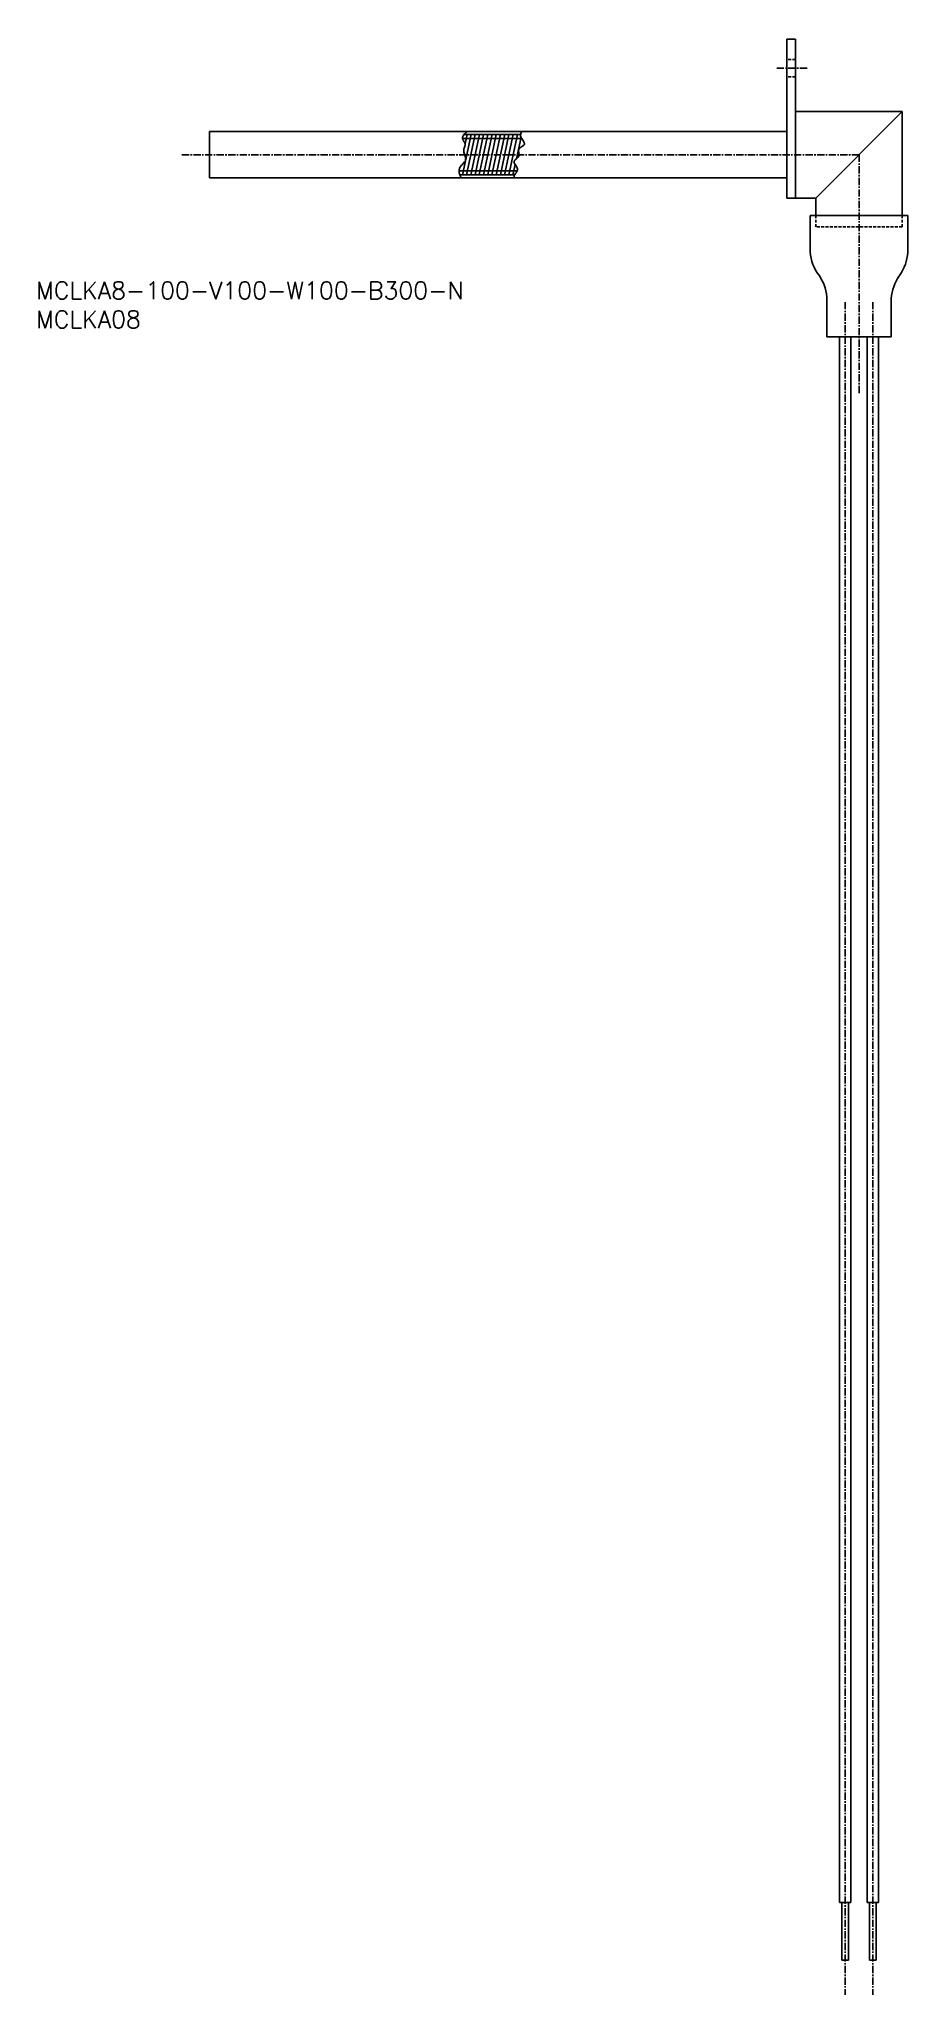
# Model space of a CAD drawing. Extents: x 1 to 151, y -288 to 50.
import ezdxf

# ---------------------------------------------------------------- set-up
doc = ezdxf.new("R2010")
doc.units = 0
doc.linetypes.add('CENTER', pattern=[2, 1.25, -0.25, 0.25, -0.25])
doc.linetypes.add('DASHED', pattern=[0.75, 0.5, -0.25])
doc.layers.get('0').update_dxf_attribs({"linetype": 'CONTINUOUS'})
doc.layers.add('CENTER', color=1, linetype='CENTER')
doc.styles.get("Standard").update_dxf_attribs({"font": 'txt.shx'})

# ---------------------------------------------------------------- blocks, each defined once
blk = doc.blocks.new('*U9')
at = {"color": 7, "linetype": 'CONTINUOUS'}
blk.add_text('MCLKA08', height=3, dxfattribs=at).set_placement((0, 0))
blk = doc.blocks.new('*U10')
at = {"color": 7, "linetype": 'CONTINUOUS'}
blk.add_text('MCLKA8-100-V100-W100-B300-N', height=3, dxfattribs=at).set_placement((0, 5))

msp = doc.modelspace()

# ---------------------------------------------------------------- linework, layer by layer
at = {"color": 7, "linetype": 'CONTINUOUS'}
for p, q in [((130, 50), (131.5, 50)), ((130, 22.5), (130, 50)), ((131.5, 22.5), (131.5, 50)), ((131.5, 37.5), (150, 37.5)), ((135, 22.5), (150, 37.5)), ((150, 19.5), (150, 37.5)), ((130, 34), (30, 34)), ((30, 34), (30, 26)), ((130, 26), (30, 26)), ((131.5, 22.5), (130, 22.5)), ((131.5, 22.5), (135, 22.5)), ((135, 19.5), (135, 22.5)), ((150.97, 19.5), (134.03, 19.5)), ((134.03, 19.5), (134.03, 13.7)), ((150.97, 19.5), (150.97, 13.57)), ((135.28, 9.56), (135.69, 8.95)), ((149.18, 8.55), (149.85, 9.63)), ((136.94, 4.8), (136.94, -1.5)), ((148.06, 4.61), (148.06, -1.5)), ((148.06, -1.5), (136.94, -1.5)), ((139.14, -1.5), (139.14, -272.5)), ((141.06, -1.5), (141.06, -272.5)), ((143.94, -1.5), (143.94, -272.5)), ((145.86, -1.5), (145.86, -272.5)), ((139.14, -272.5), (141.06, -272.5)), ((139.5, -272.5), (139.5, -282.5)), ((140.7, -272.5), (140.7, -282.5)), ((143.94, -272.5), (145.86, -272.5)), ((144.3, -272.5), (144.3, -282.5)), ((145.5, -272.5), (145.5, -282.5)), ((139.5, -282.5), (140.7, -282.5)), ((144.3, -282.5), (145.5, -282.5))]:
    msp.add_line(p, q, dxfattribs=at)
at = {"color": 3, "linetype": 'DASHED'}
for p, q in [((131.5, 46.5), (130, 46.5)), ((131.5, 43.5), (130, 43.5)), ((135.03, 19.5), (135.03, 17.5)), ((149.97, 17.5), (135.03, 17.5)), ((149.97, 19.5), (149.97, 17.5))]:
    msp.add_line(p, q, dxfattribs=at)
at = {"color": 3, "linetype": 'CONTINUOUS'}
for p, q in [((84.05, 33.88), (84.06, 33.88)), ((73.81, 26.49), (75.31, 33.51)), ((73.85, 32.79), (84.1, 32.79)), ((74.12, 33.51), (83.9, 33.51)), ((74.27, 31.9), (74.62, 33.51)), ((74.54, 26.51), (76.04, 33.51)), ((75.28, 26.51), (76.77, 33.51)), ((76.01, 26.51), (77.5, 33.51)), ((76.74, 26.55), (78.23, 33.51)), ((77.47, 26.51), (78.96, 33.51)), ((78.2, 26.51), (79.69, 33.51)), ((78.93, 26.51), (80.42, 33.51)), ((79.66, 26.51), (81.15, 33.51)), ((80.39, 26.49), (81.88, 33.51)), ((81.12, 26.51), (82.61, 33.51)), ((81.85, 26.51), (83.34, 33.51)), ((83.17, 29.29), (83.97, 33.03)), ((73.24, 27.21), (83.33, 27.21)), ((82.58, 26.49), (82.96, 28.29)), ((73.38, 26.49), (82.86, 26.49))]:
    msp.add_line(p, q, dxfattribs=at)
at = {"color": 3, "linetype": 'CONTINUOUS', "flags": 128}
for points in [[(74.59, 34), (74.49, 33.9), (74.33, 33.75), (74.19, 33.59), (74.07, 33.44), (73.97, 33.28), (73.89, 33.13), (73.85, 32.97), (73.84, 32.81), (73.88, 32.66), (73.91, 32.59), (73.95, 32.52), (73.99, 32.45), (74.04, 32.38), (74.08, 32.3), (74.13, 32.23), (74.17, 32.16), (74.21, 32.09), (74.24, 32.01), (74.27, 31.94), (74.28, 31.83), (74.28, 31.72), (74.27, 31.6), (74.24, 31.49), (74.2, 31.37), (74.16, 31.25), (74.12, 31.13), (74.09, 31.01), (74.06, 30.89), (74.05, 30.77), (74.05, 30.6), (74.07, 30.42), (74.12, 30.25), (74.17, 30.08), (74.23, 29.9), (74.29, 29.74), (74.34, 29.57), (74.38, 29.41), (74.39, 29.26), (74.38, 29.11), (74.33, 28.96), (74.25, 28.81), (74.15, 28.68), (74.03, 28.54), (73.9, 28.4), (73.76, 28.26), (73.63, 28.12), (73.51, 27.98), (73.41, 27.83), (73.33, 27.67), (73.29, 27.56), (73.26, 27.44), (73.25, 27.33), (73.24, 27.21), (73.25, 27.09), (73.26, 26.97), (73.28, 26.85), (73.31, 26.73), (73.34, 26.61), (73.38, 26.5), (73.41, 26.42), (73.44, 26.35), (73.47, 26.28), (73.5, 26.2), (73.54, 26.13), (73.57, 26.06), (73.6, 26)], [(84.13, 34), (84.12, 33.99), (84.06, 33.88), (84, 33.78), (83.95, 33.67), (83.92, 33.57), (83.89, 33.46), (83.89, 33.35), (83.9, 33.24), (83.94, 33.09), (84.01, 32.94), (84.1, 32.79), (84.2, 32.64), (84.3, 32.49), (84.4, 32.35), (84.48, 32.21), (84.54, 32.07), (84.56, 31.95), (84.55, 31.83), (84.5, 31.73), (84.42, 31.64), (84.32, 31.55), (84.21, 31.47), (84.08, 31.38), (83.96, 31.29), (83.84, 31.2), (83.73, 31.1), (83.64, 31), (83.58, 30.88), (83.56, 30.78), (83.55, 30.67), (83.56, 30.56), (83.57, 30.44), (83.6, 30.32), (83.62, 30.21), (83.63, 30.09), (83.64, 29.97), (83.63, 29.86), (83.61, 29.76), (83.55, 29.66), (83.48, 29.56), (83.38, 29.47), (83.28, 29.38), (83.17, 29.29), (83.07, 29.21), (82.97, 29.13), (82.88, 29.04), (82.82, 28.95), (82.77, 28.86), (82.76, 28.73), (82.8, 28.6), (82.86, 28.46), (82.95, 28.31), (83.05, 28.16), (83.15, 28.01), (83.24, 27.85), (83.32, 27.7), (83.37, 27.55), (83.38, 27.4), (83.36, 27.29), (83.32, 27.18), (83.26, 27.08), (83.19, 26.97), (83.11, 26.87), (83.03, 26.76), (82.95, 26.65), (82.88, 26.55), (82.83, 26.44), (82.8, 26.32), (82.79, 26.27), (82.79, 26.22), (82.79, 26.16), (82.79, 26.11), (82.8, 26.06), (82.81, 26), (82.81, 26)]]:
    msp.add_lwpolyline(points, dxfattribs=at)
at = {"color": 7, "linetype": 'CONTINUOUS'}
for centre, start, end in [((141.53, 13.7), 180, 213.5816), ((143.47, 13.57), 328.3035, 0), ((129.44, 4.8), 0, 33.5816), ((155.56, 4.61), 148.3035, 180)]:
    msp.add_arc(centre, 7.5, start, end, dxfattribs=at)
at = {"layer": 'CENTER', "color": 1, "linetype": 'CENTER'}
for p, q in [((133.5, 45), (128, 45)), ((142.5, 30), (25, 30)), ((142.5, 30), (142.5, -11.5)), ((140.1, 4.5), (140.1, -288.5)), ((144.9, 4.5), (144.9, -288.5))]:
    msp.add_line(p, q, dxfattribs=at)

# ---------------------------------------------------------------- block references
at = {"color": 7, "linetype": 'CONTINUOUS'}
for name in ['*U10', '*U9']:
    msp.add_blockref(name, (0, 0), dxfattribs=at)

doc.saveas('drawing.dxf')
